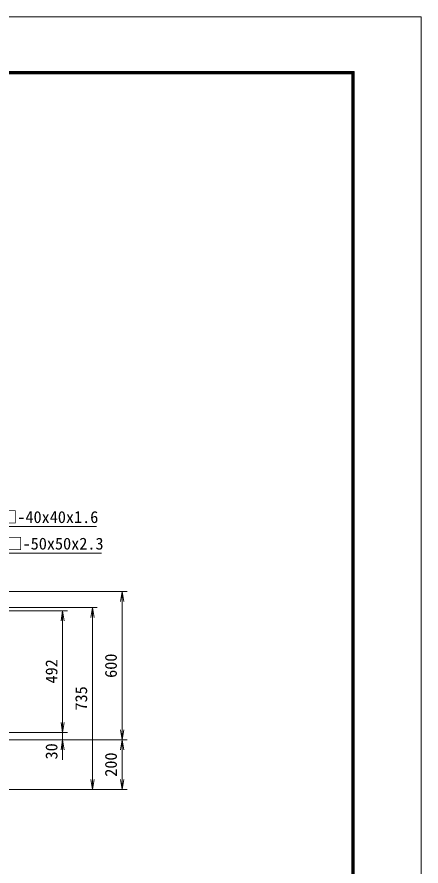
# Model space of a CAD drawing. Units: millimetres, scale not verified. Extents: x -4200 to 4200, y -2970 to 2970.
# Drawn here: x 2568 to 4200, y -463 to 2970 of the extents above; entities that cross this region are included whole.
import ezdxf
from ezdxf.enums import TextEntityAlignment as Align

# ---------------------------------------------------------------- set-up
doc = ezdxf.new("R2010")
doc.units = ezdxf.units.MM
doc.header["$LTSCALE"] = 20
for name, color, linetype, lineweight in [('0-0_D-STR-TXT', 7, 'Continuous', 9), ('0-1_D-STR-DIM', 7, 'Continuous', 9), ('0-2_0', 7, 'Continuous', 9), ('0-F_D-TTL', 7, 'Continuous', 9)]:
    doc.layers.add(name, color=color, linetype=linetype, lineweight=lineweight)
doc.styles.add('ＭＳ ゴシック', font='')
doc.styles.get('ＭＳ ゴシック').set_extended_font_data('MS Gothic')

# ---------------------------------------------------------------- blocks, each defined once
blk = doc.blocks.new('_Open')
at = {"layer": '0-2_0'}
blk.add_line((-20, 3.33), (0, 0), dxfattribs=at)
blk.add_lwpolyline([(-20, -3.33), (0, 0), (-20, 0)], dxfattribs=at)

msp = doc.modelspace()

# ---------------------------------------------------------------- linework, layer by layer
at = {"layer": '0-0_D-STR-TXT'}
for points in [[(2888.73, 909.63), (2330.65, 909.63), (2128.07, 577.22)], [(2909.76, 802.16), (2355.2, 802.16), (2224.57, 594.78)]]:
    msp.add_lwpolyline(points, dxfattribs=at)
at = {"layer": '0-1_D-STR-DIM'}
for p, q in [((2488.68, 647.06), (3012.64, 647.06)), ((2992.64, 607.06), (2992.64, 87.06)), ((2126.22, 569.06), (2772.64, 569.06)), ((2223.17, 582.06), (2892.64, 582.06)), ((2752.64, 529.06), (2752.64, 117.06)), ((2872.64, -112.94), (2872.64, 542.06)), ((2752.64, 117.06), (2752.64, 157.06)), ((2127.26, 77.06), (2772.64, 77.06)), ((2127.26, 77.06), (2772.64, 77.06)), ((2752.64, 77.06), (2752.64, 47.06)), ((2323.25, 47.06), (3012.64, 47.06)), ((2323.25, 47.06), (3012.64, 47.06)), ((2323.25, 47.06), (2772.64, 47.06)), ((2752.64, 7.06), (2752.64, -32.94)), ((2992.64, 7.06), (2992.64, -112.94)), ((2223.25, -152.94), (3012.64, -152.94)), ((2223.26, -152.94), (2892.64, -152.94))]:
    msp.add_line(p, q, dxfattribs=at)
at = {"layer": '0-F_D-TTL', "color": 2, "lineweight": 18}
msp.add_lwpolyline([(-4200, 2970), (4200, 2970), (4200, -2970), (-4200, -2970)], close=True, dxfattribs=at)
at = {"layer": '0-F_D-TTL'}
for points in [[(-3930, 2750), (3930, 2750), (3930, -2750), (-3930, -2750)], [(-3927.5, 2747.5), (3927.5, 2747.5), (3927.5, -2747.5), (-3927.5, -2747.5)], [(-3925, 2745), (3925, 2745), (3925, -2745), (-3925, -2745)], [(-3922.5, 2742.5), (3922.5, 2742.5), (3922.5, -2742.5), (-3922.5, -2742.5)], [(-3920, 2740), (3920, 2740), (3920, -2740), (-3920, -2740)]]:
    msp.add_lwpolyline(points, close=True, dxfattribs=at)

# ---------------------------------------------------------------- block references
at = {"layer": '0-1_D-STR-DIM', "xscale": 2, "yscale": 2}
for p, rotation in [((2992.64, 647.06), 90), ((2752.64, 569.06), 90), ((2872.64, 582.06), 90), ((2752.64, 77.06), 270), ((2752.64, 77.06), 270), ((2992.64, 47.06), 270), ((2752.64, 47.06), 90), ((2992.64, 47.06), 90), ((2872.64, -152.94), 270), ((2992.64, -152.94), 270)]:
    msp.add_blockref('_Open', p, dxfattribs=dict(at, rotation=rotation))

# ---------------------------------------------------------------- texts
at = {"layer": '0-0_D-STR-TXT', "style": 'ＭＳ ゴシック'}
for s, p in [('縦枠 □-40x40x1.6', (2340, 909.6)), ('門柱 □-50x50x2.3', (2361.27, 802.13))]:
    msp.add_text(s, height=48.09, dxfattribs=at).set_placement(p, align=Align.BOTTOM_LEFT)
at = {"layer": '0-1_D-STR-DIM', "style": 'ＭＳ ゴシック'}
for s, p in [('600', (2985.9, 297.81)), ('492', (2745.9, 275.09)), ('735', (2865.9, 165.71)), ('30', (2745.9, -32.01)), ('200', (2985.9, -101.94))]:
    msp.add_text(s, height=48.09, rotation=90, dxfattribs=at).set_placement(p, align=Align.BOTTOM_LEFT)

doc.saveas('drawing.dxf')
